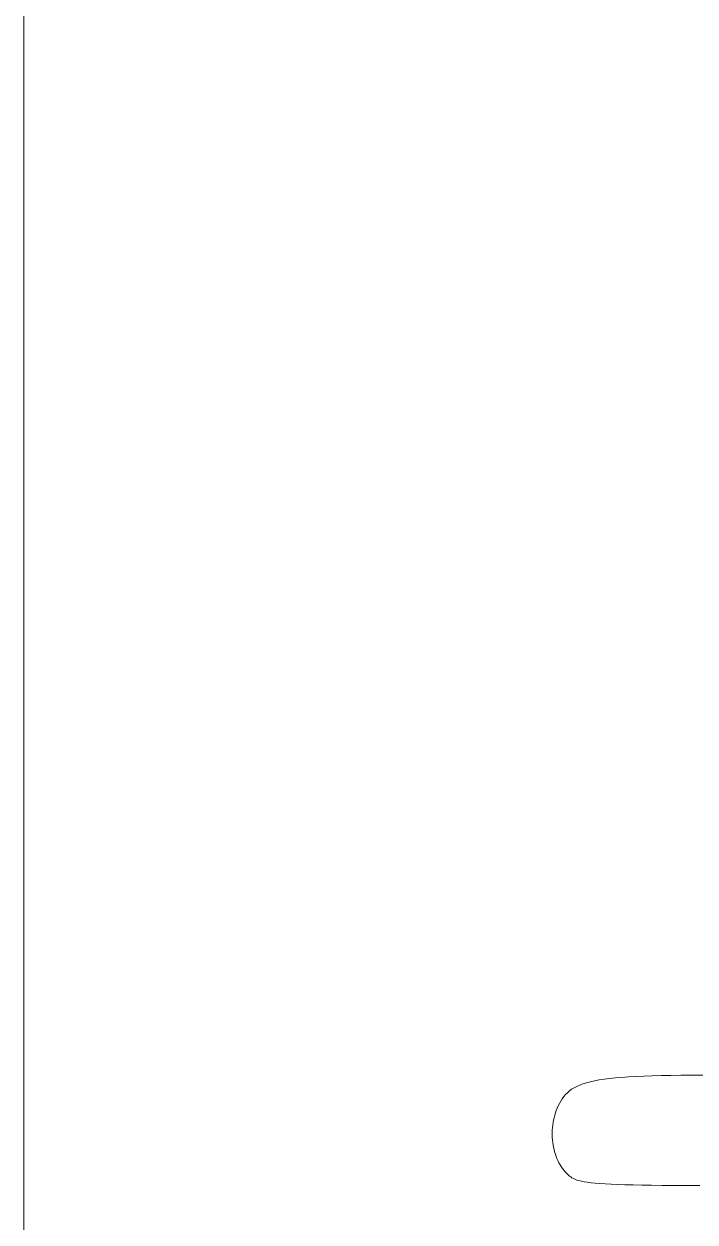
# Model space of a CAD drawing. Header units: millimetres. Extents: x -3 to 1890, y 0 to 300.
# Drawn here: x 2.5 to 31, y 114.6 to 165.6 of the extents above; entities that cross this region are included whole.
import ezdxf

# ---------------------------------------------------------------- set-up
doc = ezdxf.new("R2010")
doc.units = ezdxf.units.MM
doc.layers.add('Etch', color=1, linetype='CONTINUOUS', lineweight=0, true_color=0xff0000)
doc.layers.add('Front', color=7, linetype='CONTINUOUS', lineweight=0, true_color=0x000000)

msp = doc.modelspace()

# ---------------------------------------------------------------- linework, layer by layer
at = {"layer": 'Etch'}
for p, q in [((27.181, 120.698), (27.412, 120.726)), ((27.412, 120.726), (27.661, 120.752)), ((27.661, 120.752), (27.931, 120.775)), ((27.931, 120.775), (28.22, 120.794)), ((28.22, 120.794), (28.532, 120.812)), ((28.532, 120.812), (28.865, 120.826)), ((28.865, 120.826), (29.222, 120.838)), ((29.222, 120.838), (29.604, 120.849)), ((29.604, 120.849), (30.011, 120.857)), ((30.011, 120.857), (30.443, 120.863)), ((30.443, 120.863), (30.903, 120.868)), ((30.903, 120.868), (31.391, 120.871)), ((25.699, 120.198), (25.794, 120.268)), ((25.794, 120.268), (25.898, 120.333)), ((25.898, 120.333), (26.012, 120.393)), ((26.012, 120.393), (26.138, 120.449)), ((26.138, 120.449), (26.276, 120.5)), ((26.276, 120.5), (26.427, 120.547)), ((26.427, 120.547), (26.592, 120.59)), ((26.592, 120.59), (26.772, 120.63)), ((26.772, 120.63), (26.968, 120.665)), ((26.968, 120.665), (27.181, 120.698)), ((25.278, 119.667), (25.335, 119.769)), ((25.335, 119.769), (25.397, 119.866)), ((25.397, 119.866), (25.463, 119.957)), ((25.463, 119.957), (25.535, 120.043)), ((25.535, 120.043), (25.613, 120.123)), ((25.613, 120.123), (25.699, 120.198)), ((25.074, 119.162), (25.105, 119.263)), ((25.105, 119.263), (25.141, 119.363)), ((25.141, 119.363), (25.18, 119.461)), ((25.18, 119.461), (25.224, 119.558)), ((25.224, 119.558), (25.278, 119.667)), ((24.977, 118.641), (24.989, 118.746)), ((24.989, 118.746), (25.004, 118.851)), ((25.004, 118.851), (25.023, 118.955)), ((25.023, 118.955), (25.047, 119.059)), ((25.047, 119.059), (25.074, 119.162)), ((24.966, 118.43), (24.97, 118.535)), ((24.966, 118.324), (24.966, 118.43)), ((24.97, 118.219), (24.966, 118.324)), ((24.97, 118.535), (24.977, 118.641)), ((24.978, 118.115), (24.97, 118.219)), ((24.989, 118.011), (24.978, 118.115)), ((25.005, 117.909), (24.989, 118.011)), ((25.024, 117.807), (25.005, 117.909)), ((25.046, 117.707), (25.024, 117.807)), ((25.072, 117.608), (25.046, 117.707)), ((25.102, 117.512), (25.072, 117.608)), ((25.135, 117.417), (25.102, 117.512)), ((25.172, 117.324), (25.135, 117.417)), ((25.213, 117.234), (25.172, 117.324)), ((25.257, 117.146), (25.213, 117.234)), ((25.304, 117.061), (25.257, 117.146)), ((25.355, 116.979), (25.304, 117.061)), ((25.409, 116.9), (25.355, 116.979)), ((25.466, 116.824), (25.409, 116.9)), ((25.527, 116.752), (25.466, 116.824)), ((25.591, 116.683), (25.527, 116.752)), ((25.659, 116.619), (25.591, 116.683)), ((25.706, 116.578), (25.659, 116.619)), ((25.755, 116.54), (25.706, 116.578)), ((25.809, 116.505), (25.755, 116.54)), ((25.869, 116.471), (25.809, 116.505)), ((25.936, 116.44), (25.869, 116.471)), ((26.014, 116.411), (25.936, 116.44)), ((26.104, 116.384), (26.014, 116.411)), ((26.208, 116.359), (26.104, 116.384)), ((26.327, 116.336), (26.208, 116.359)), ((26.463, 116.315), (26.327, 116.336)), ((26.619, 116.296), (26.463, 116.315)), ((26.796, 116.278), (26.619, 116.296)), ((26.996, 116.262), (26.796, 116.278)), ((27.221, 116.248), (26.996, 116.262)), ((27.472, 116.235), (27.221, 116.248)), ((27.753, 116.223), (27.472, 116.235)), ((28.064, 116.213), (27.753, 116.223)), ((28.407, 116.204), (28.064, 116.213)), ((28.784, 116.196), (28.407, 116.204)), ((29.198, 116.189), (28.784, 116.196)), ((29.65, 116.183), (29.198, 116.189)), ((30.141, 116.178), (29.65, 116.183)), ((30.675, 116.174), (30.141, 116.178)), ((31.252, 116.171), (30.675, 116.174))]:
    msp.add_line(p, q, dxfattribs=at)
at = {"layer": 'Front'}
msp.add_line((2.5, 99.167), (2.5, 200.833), dxfattribs=at)

doc.saveas('drawing.dxf')
